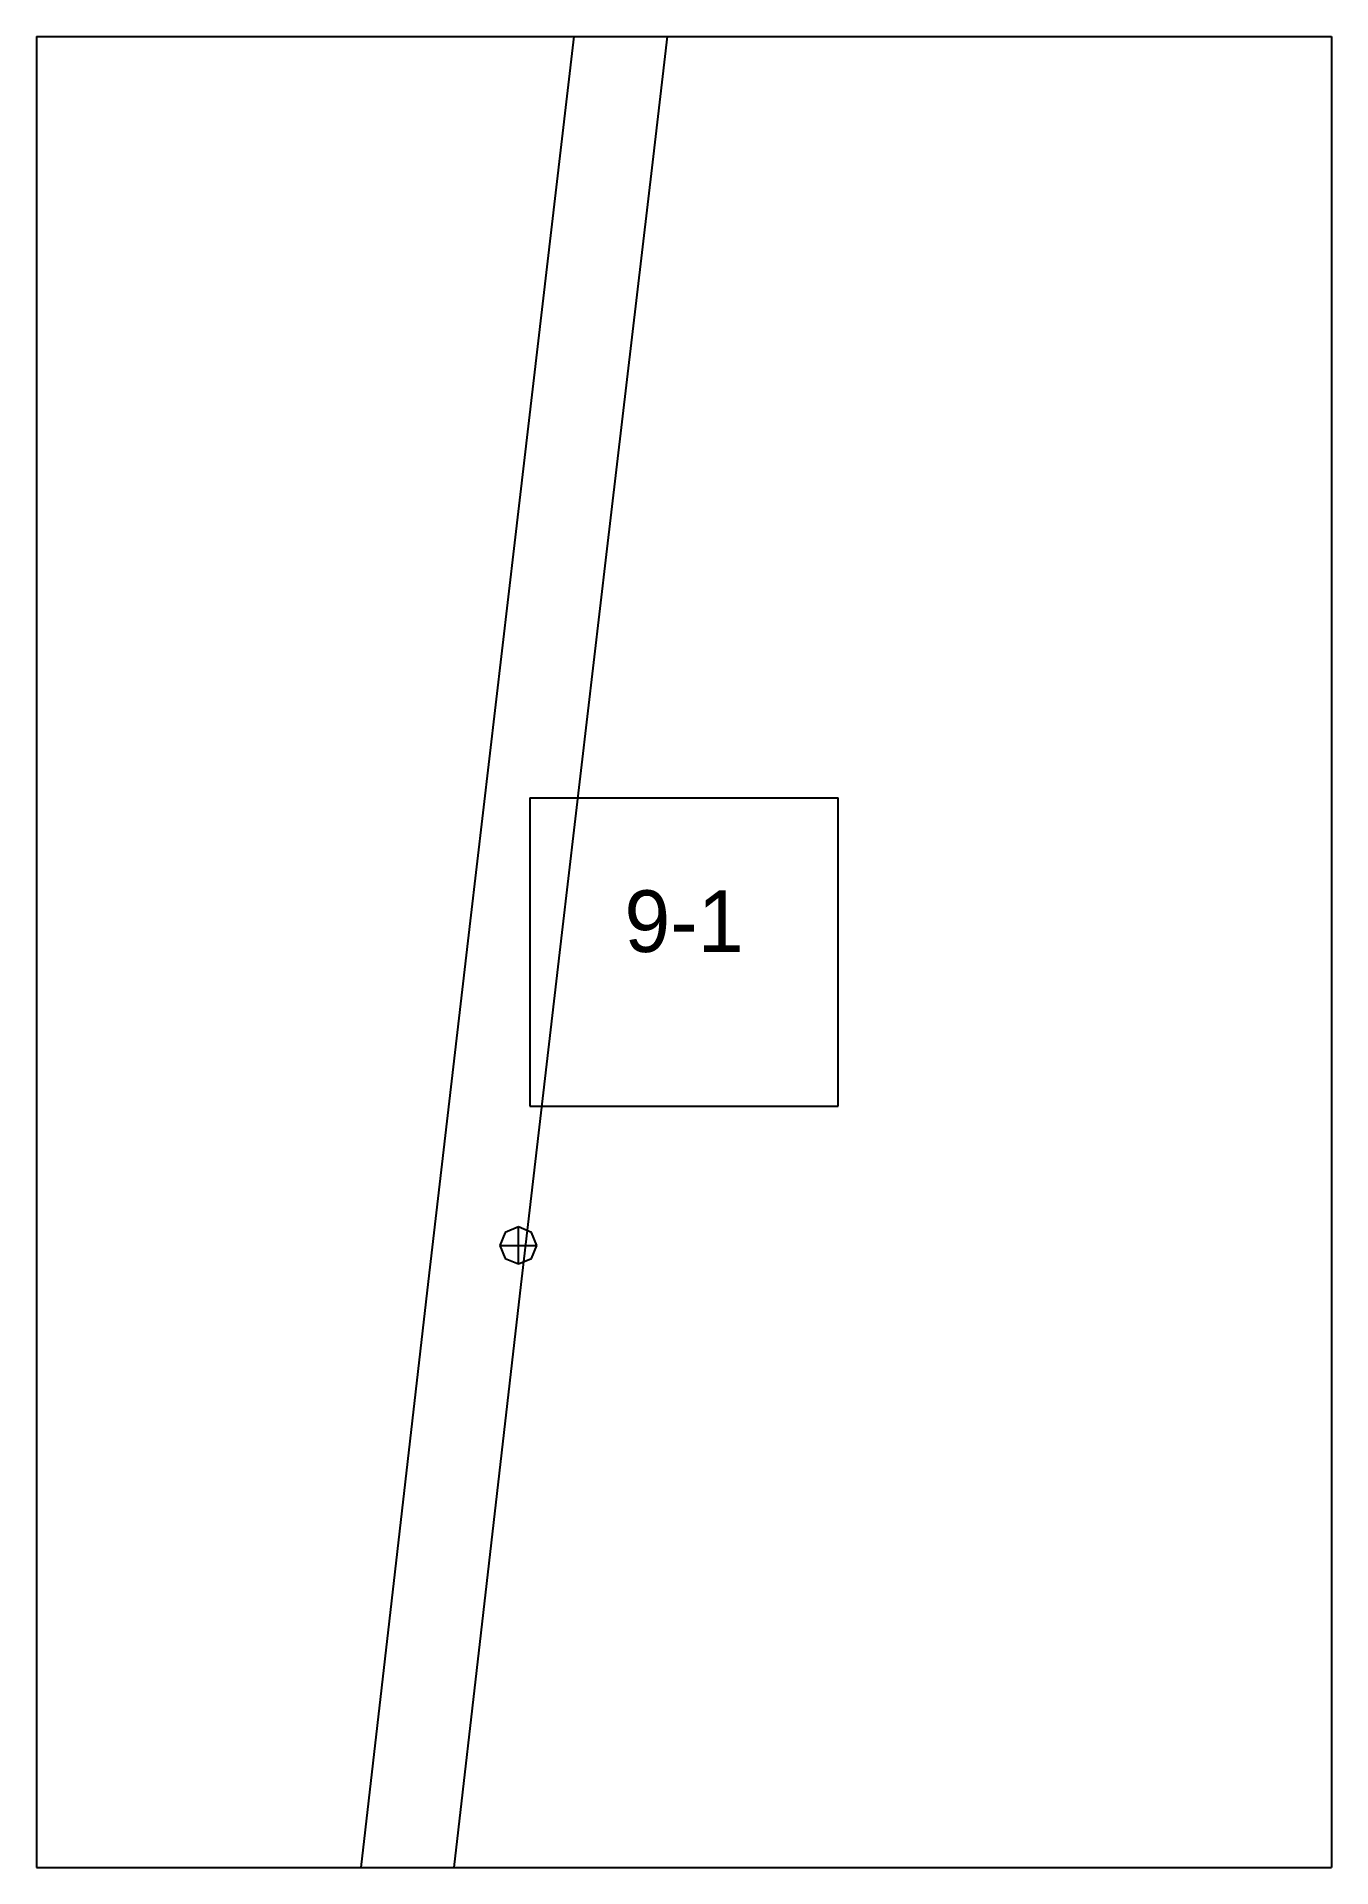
# Paper-space layout 'Plan 9-1' of a CAD drawing. Header units: metres, sheet in millimetres. Extents: x 0 to 210, y 0 to 297.
# The model-space entities are those that its viewports show. They can reach past a viewport. Long polylines and large blocks are cut down to what shows.
import ezdxf
from ezdxf.enums import TextEntityAlignment as Align

# ---------------------------------------------------------------- set-up
doc = ezdxf.new("R2010")
doc.units = ezdxf.units.M
for name, color, linetype in [('default', 7, 'Continuous'), ('TEXTLAYER', 7, 'Continuous'), ('VIEWPORTS', 7, 'Continuous')]:
    doc.layers.add(name, color=color, linetype=linetype)

msp = doc.modelspace()

# ---------------------------------------------------------------- linework, layer by layer
at = {"color": 9}
for p, q in [((0, -2079), (0, -2376)), ((210, -2079), (210, -2376)), ((210, -2079), (210, -2376)), ((0, -2376), (210, -2376)), ((0, -2376), (210, -2376)), ((0, -2376), (0, -2673)), ((210, -2376), (420, -2376)), ((210, -2376), (210, -2673)), ((210, -2376), (420, -2376)), ((210, -2376), (210, -2673)), ((80, -2499.5), (130, -2499.5)), ((80, -2499.5), (80, -2549.5)), ((130, -2549.5), (130, -2499.5)), ((80, -2549.5), (130, -2549.5)), ((0, -2673), (210, -2673)), ((0, -2673), (210, -2673)), ((0, -2673), (0, -2970)), ((210, -2673), (420, -2673)), ((210, -2673), (210, -2970)), ((210, -2673), (420, -2673)), ((210, -2673), (210, -2970))]:
    msp.add_line(p, q, dxfattribs=at)
at = {"layer": 'default', "color": 7, "linetype": 'Continuous'}
for p, q in [((85.04, -2394.43), (92.76, -2328.86)), ((99.92, -2396.35), (107.63, -2330.79)), ((77.57, -2458.1), (85.04, -2394.43)), ((92.45, -2460.02), (99.92, -2396.35)), ((70.39, -2519.42), (77.57, -2458.1)), ((85.26, -2521.33), (92.45, -2460.02)), ((63.57, -2577.93), (70.39, -2519.42)), ((78.45, -2579.84), (85.26, -2521.33)), ((76.02, -2569.99), (75.14, -2572.11)), ((78.14, -2569.11), (76.02, -2569.99)), ((80.26, -2569.99), (78.14, -2569.11)), ((78.14, -2575.11), (78.14, -2569.11)), ((81.14, -2572.11), (80.26, -2569.99)), ((75.14, -2572.11), (76.02, -2574.24)), ((75.14, -2572.11), (81.14, -2572.11)), ((76.02, -2574.24), (78.14, -2575.11)), ((78.14, -2575.11), (80.26, -2574.24)), ((80.26, -2574.24), (81.14, -2572.11)), ((57.24, -2633.06), (63.57, -2577.93)), ((72.11, -2634.97), (78.45, -2579.84)), ((51.38, -2684.1), (57.24, -2633.06)), ((66.25, -2686), (72.11, -2634.97))]:
    msp.add_line(p, q, dxfattribs=at)

# ---------------------------------------------------------------- texts
at = {"layer": 'TEXTLAYER', "color": 1}
msp.add_text('9-1', height=10, dxfattribs=at).set_placement((105, -2524.5), align=Align.CENTER)

psp = doc.layouts.new('Plan 9-1')

# ---------------------------------------------------------------- viewports
at = {"layer": 'VIEWPORTS'}
psp.add_viewport(center=(105, 148.5), size=(210, 297), view_center_point=(105, -2524.5), view_height=297, dxfattribs=at)

doc.saveas('drawing.dxf')
